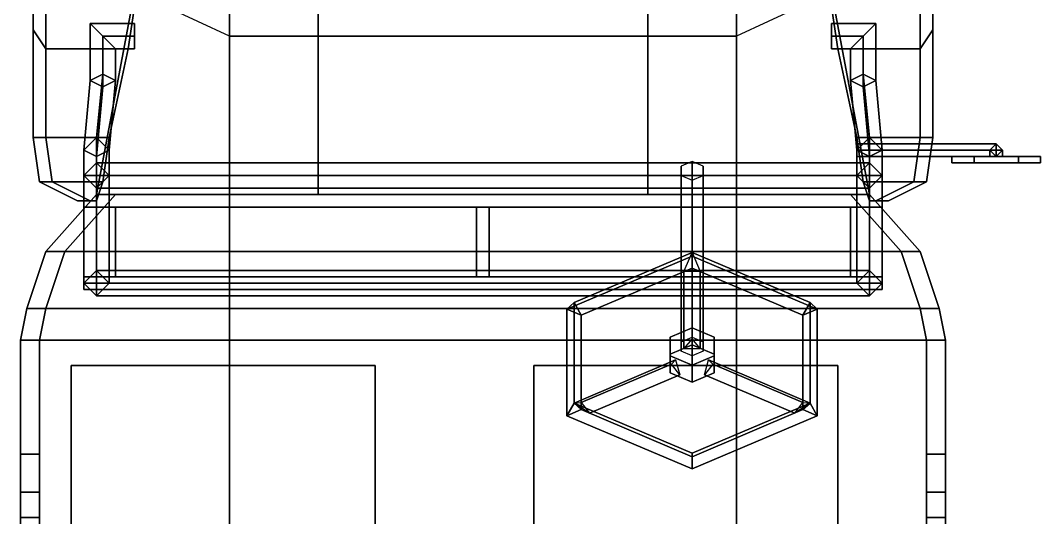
# Model space of a CAD drawing. Header units: millimetres. Extents: x -0.73 to 3, y -1.82 to 6.75.
# Drawn here: x -0.73 to 0.88, y -0.34 to 0.445 of the extents above; entities that cross this region are included whole.
import ezdxf

# ---------------------------------------------------------------- set-up
doc = ezdxf.new("R2010")
doc.units = ezdxf.units.MM
doc.layers.add('mudguards', color=6, linetype='Continuous')

msp = doc.modelspace()

# ---------------------------------------------------------------- linework, layer by layer
for points in [[(-0.4, 1.26, 0.43), (-0.4, 0.42, 0.43), (-0.4, 0.62, 0.84), (-0.4, 1.26, 0.84)], [(0.4, 1.26, 0.43), (0.4, 0.42, 0.43), (-0.4, 0.42, 0.43), (-0.4, 1.26, 0.43)], [(0.4, 0.62, 0.84), (0.4, 0.42, 0.43), (0.4, 1.26, 0.43), (0.4, 1.26, 0.84)], [(-0.4, 0.62, 0.84), (-0.4, 0.42, 0.43), (-0.55, 0.49, 0.5), (-0.5365, 0.62, 0.84)], [(0.55, 0.49, 0.5), (0.4, 0.42, 0.43), (0.4, 0.62, 0.84), (0.5365, 0.62, 0.84)], [(-0.55, 0.49, 0.5), (-0.61, 0.17, 0.5), (-0.61, 0.17, 1.02), (-0.55, 0.49, 1.02)], [(0.55, 0.49, 0.5), (0.61, 0.17, 0.5), (-0.61, 0.17, 0.5), (-0.55, 0.49, 0.5)], [(-0.55, 0.49, 1.02), (-0.61, 0.17, 1.02), (-0.26, 0.17, 1.08), (-0.26, 0.49, 1.08)], [(-0.26, 0.49, 1.08), (-0.26, 0.17, 1.08), (0.26, 0.17, 1.08), (0.26, 0.49, 1.08)], [(0.26, 0.17, 1.08), (0.61, 0.17, 1.02), (0.55, 0.49, 1.02), (0.26, 0.49, 1.08)], [(0.61, 0.17, 1.02), (0.61, 0.17, 0.5), (0.55, 0.49, 0.5), (0.55, 0.49, 1.02)], [(-0.55, 0.42, 0.95), (-0.55, 0.44, 0.93), (-0.62, 0.44, 0.93), (-0.6, 0.42, 0.95)], [(-0.55, 0.44, 0.93), (-0.55, 0.42, 0.91), (-0.6, 0.42, 0.91), (-0.62, 0.44, 0.93)], [(-0.6, 0.42, 0.95), (-0.62, 0.44, 0.93), (-0.62, 0.35, 0.93), (-0.6, 0.36, 0.95)], [(-0.62, 0.44, 0.93), (-0.6, 0.42, 0.91), (-0.6, 0.34, 0.91), (-0.62, 0.35, 0.93)], [(-0.4, 0.42, 0.43), (-0.4, -0.61, 0.43), (-0.4, -0.61, 0.5), (-0.4, 0.45, 0.5)], [(0.4, -0.61, 0.5), (0.4, -0.61, 0.43), (0.4, 0.42, 0.43), (0.4, 0.45, 0.5)], [(0.6, 0.42, 0.95), (0.62, 0.44, 0.93), (0.55, 0.44, 0.93), (0.55, 0.42, 0.95)], [(0.62, 0.44, 0.93), (0.6, 0.42, 0.91), (0.55, 0.42, 0.91), (0.55, 0.44, 0.93)], [(0.62, 0.44, 0.93), (0.6, 0.42, 0.95), (0.6, 0.36, 0.95), (0.62, 0.35, 0.93)], [(0.6, 0.42, 0.91), (0.62, 0.44, 0.93), (0.62, 0.35, 0.93), (0.6, 0.34, 0.91)], [(-0.55, 0.4, 0.93), (-0.55, 0.42, 0.95), (-0.6, 0.42, 0.95), (-0.58, 0.4, 0.93)], [(-0.55, 0.42, 0.91), (-0.55, 0.4, 0.93), (-0.58, 0.4, 0.93), (-0.6, 0.42, 0.91)], [(-0.58, 0.4, 0.93), (-0.6, 0.42, 0.95), (-0.6, 0.36, 0.95), (-0.58, 0.35, 0.93)], [(-0.6, 0.42, 0.91), (-0.58, 0.4, 0.93), (-0.58, 0.35, 0.93), (-0.6, 0.34, 0.91)], [(0.4, 0.42, 0.43), (0.4, -0.61, 0.43), (-0.4, -0.61, 0.43), (-0.4, 0.42, 0.43)], [(0.58, 0.4, 0.93), (0.6, 0.42, 0.95), (0.55, 0.42, 0.95), (0.55, 0.4, 0.93)], [(0.6, 0.42, 0.91), (0.58, 0.4, 0.93), (0.55, 0.4, 0.93), (0.55, 0.42, 0.91)], [(0.6, 0.42, 0.95), (0.58, 0.4, 0.93), (0.58, 0.35, 0.93), (0.6, 0.36, 0.95)], [(0.58, 0.4, 0.93), (0.6, 0.42, 0.91), (0.6, 0.34, 0.91), (0.58, 0.35, 0.93)], [(-0.6, 0.36, 0.95), (-0.62, 0.35, 0.93), (-0.63, 0.24, 0.99), (-0.61, 0.26, 1)], [(-0.58, 0.35, 0.93), (-0.6, 0.36, 0.95), (-0.61, 0.26, 1), (-0.59, 0.24, 0.99)], [(0.6, 0.36, 0.95), (0.58, 0.35, 0.93), (0.59, 0.24, 0.99), (0.61, 0.26, 1)], [(0.62, 0.35, 0.93), (0.6, 0.36, 0.95), (0.61, 0.26, 1), (0.63, 0.24, 0.99)], [(-0.62, 0.35, 0.93), (-0.6, 0.34, 0.91), (-0.61, 0.23, 0.98), (-0.63, 0.24, 0.99)], [(-0.6, 0.34, 0.91), (-0.58, 0.35, 0.93), (-0.59, 0.24, 0.99), (-0.61, 0.23, 0.98)], [(0.58, 0.35, 0.93), (0.6, 0.34, 0.91), (0.61, 0.23, 0.98), (0.59, 0.24, 0.99)], [(0.6, 0.34, 0.91), (0.62, 0.35, 0.93), (0.63, 0.24, 0.99), (0.61, 0.23, 0.98)], [(-0.61, 0.26, 1), (-0.63, 0.24, 0.99), (-0.63, 0.2, 1.1), (-0.61, 0.22, 1.1)], [(-0.59, 0.24, 0.99), (-0.61, 0.26, 1), (-0.61, 0.22, 1.1), (-0.59, 0.2, 1.1)], [(0.61, 0.26, 1), (0.59, 0.24, 0.99), (0.59, 0.2, 1.1), (0.61, 0.22, 1.1)], [(0.63, 0.24, 0.99), (0.61, 0.26, 1), (0.61, 0.22, 1.1), (0.63, 0.2, 1.1)], [(0.59, 0.24, 0.88), (0.59, 0.25, 0.89), (0.81, 0.25, 1.23), (0.82, 0.24, 1.22)], [(0.59, 0.25, 0.89), (0.59, 0.24, 0.9), (0.8, 0.24, 1.22), (0.81, 0.25, 1.23)], [(0.8, 0.23, 1.22), (0.81, 0.23, 1.23), (0.81, 0.25, 1.23), (0.8, 0.24, 1.22)], [(0.81, 0.23, 1.23), (0.82, 0.23, 1.22), (0.82, 0.24, 1.22), (0.81, 0.25, 1.23)], [(-0.63, 0.24, 0.99), (-0.61, 0.23, 0.98), (-0.61, 0.18, 1.1), (-0.63, 0.2, 1.1)], [(-0.61, 0.23, 0.98), (-0.59, 0.24, 0.99), (-0.59, 0.2, 1.1), (-0.61, 0.18, 1.1)], [(0.59, 0.24, 0.9), (0.59, 0.23, 0.89), (0.81, 0.23, 1.21), (0.8, 0.24, 1.22)], [(0.59, 0.23, 0.89), (0.59, 0.24, 0.88), (0.82, 0.24, 1.22), (0.81, 0.23, 1.21)], [(0.59, 0.24, 0.99), (0.61, 0.23, 0.98), (0.61, 0.18, 1.1), (0.59, 0.2, 1.1)], [(0.61, 0.23, 0.98), (0.63, 0.24, 0.99), (0.63, 0.2, 1.1), (0.61, 0.18, 1.1)], [(0.775, 0.23, 1.2806), (0.74, 0.23, 1.22), (0.74, 0.22, 1.22), (0.775, 0.22, 1.2806)], [(0.74, 0.23, 1.22), (0.775, 0.23, 1.1594), (0.775, 0.22, 1.1594), (0.74, 0.22, 1.22)], [(0.845, 0.23, 1.2806), (0.775, 0.23, 1.1594), (0.74, 0.23, 1.22), (0.775, 0.23, 1.2806)], [(0.845, 0.23, 1.2806), (0.775, 0.23, 1.2806), (0.775, 0.22, 1.2806), (0.845, 0.22, 1.2806)], [(0.775, 0.23, 1.1594), (0.845, 0.23, 1.1594), (0.845, 0.22, 1.1594), (0.775, 0.22, 1.1594)], [(0.88, 0.23, 1.22), (0.845, 0.23, 1.1594), (0.775, 0.23, 1.1594), (0.845, 0.23, 1.2806)], [(0.81, 0.23, 1.21), (0.8, 0.23, 1.22), (0.8, 0.24, 1.22), (0.81, 0.23, 1.21)], [(0.82, 0.23, 1.22), (0.81, 0.23, 1.21), (0.81, 0.23, 1.21), (0.82, 0.24, 1.22)], [(0.88, 0.23, 1.22), (0.845, 0.23, 1.2806), (0.845, 0.22, 1.2806), (0.88, 0.22, 1.22)], [(0.845, 0.23, 1.1594), (0.88, 0.23, 1.22), (0.88, 0.22, 1.22), (0.845, 0.22, 1.1594)], [(-0.61, 0.22, 1.1), (-0.63, 0.2, 1.1), (-0.63, 0.03, 1.6), (-0.61, 0.05, 1.58)], [(0.59, 0.2, 1.12), (0.61, 0.22, 1.1), (-0.61, 0.22, 1.1), (-0.59, 0.2, 1.12)], [(0.61, 0.22, 1.1), (0.59, 0.2, 1.08), (-0.59, 0.2, 1.08), (-0.61, 0.22, 1.1)], [(-0.59, 0.2, 1.1), (-0.61, 0.22, 1.1), (-0.61, 0.05, 1.58), (-0.59, 0.03, 1.56)], [(0.3127, -0.0624, 1.1946), (0.33, -0.055, 1.2014), (0.33, 0.222, 0.8991), (0.3127, 0.2146, 0.8924)], [(0.3127, -0.0771, 1.1811), (0.3127, -0.0624, 1.1946), (0.3127, 0.2146, 0.8924), (0.3127, 0.1999, 0.8788)], [(0.33, -0.055, 1.2014), (0.3473, -0.0624, 1.1946), (0.3473, 0.2146, 0.8924), (0.33, 0.222, 0.8991)], [(0.3473, -0.0624, 1.1946), (0.3473, -0.0771, 1.1811), (0.3473, 0.1999, 0.8788), (0.3473, 0.2146, 0.8924)], [(0.61, 0.22, 1.1), (0.59, 0.2, 1.1), (0.59, 0.03, 1.56), (0.61, 0.05, 1.58)], [(0.63, 0.2, 1.1), (0.61, 0.22, 1.1), (0.61, 0.05, 1.58), (0.63, 0.03, 1.6)], [(0.775, 0.22, 1.2806), (0.74, 0.22, 1.22), (0.775, 0.22, 1.1594), (0.845, 0.22, 1.2806)], [(0.845, 0.22, 1.2806), (0.775, 0.22, 1.1594), (0.845, 0.22, 1.1594), (0.88, 0.22, 1.22)], [(0.63, 0.2, 1.08), (0.63, 0.15, 1.23), (-0.63, 0.15, 1.23), (-0.63, 0.2, 1.08)], [(-0.63, 0.2, 1.08), (-0.63, 0.15, 1.23), (0.63, 0.15, 1.23), (0.63, 0.2, 1.08)], [(-0.63, 0.2, 1.1), (-0.61, 0.18, 1.1), (-0.61, 0.01, 1.58), (-0.63, 0.03, 1.6)], [(0.61, 0.18, 1.1), (0.59, 0.2, 1.12), (-0.59, 0.2, 1.12), (-0.61, 0.18, 1.1)], [(0.59, 0.2, 1.08), (0.61, 0.18, 1.1), (-0.61, 0.18, 1.1), (-0.59, 0.2, 1.08)], [(-0.61, 0.18, 1.1), (-0.59, 0.2, 1.1), (-0.59, 0.03, 1.56), (-0.61, 0.01, 1.58)], [(0.33, -0.0845, 1.1744), (0.3127, -0.0771, 1.1811), (0.3127, 0.1999, 0.8788), (0.33, 0.1925, 0.8721)], [(0.3473, -0.0771, 1.1811), (0.33, -0.0845, 1.1744), (0.33, 0.1925, 0.8721), (0.3473, 0.1999, 0.8788)], [(0.59, 0.2, 1.1), (0.61, 0.18, 1.1), (0.61, 0.01, 1.58), (0.59, 0.03, 1.56)], [(0.61, 0.18, 1.1), (0.63, 0.2, 1.1), (0.63, 0.03, 1.6), (0.61, 0.01, 1.58)], [(-0.61, 0.17, 0.5), (-0.69, 0.08, 0.5), (-0.69, 0.08, 0.76), (-0.61, 0.17, 0.81)], [(-0.61, 0.17, 0.81), (-0.69, 0.08, 0.76), (-0.66, 0.08, 0.76), (-0.58, 0.17, 0.81)], [(-0.66, 0.08, 0.76), (-0.66, 0.08, 0.53), (-0.58, 0.17, 0.53), (-0.58, 0.17, 0.81)], [(-0.61, 0.17, 1.02), (-0.61, 0.17, 0.5), (0.61, 0.17, 0.5), (0.61, 0.17, 1.02)], [(-0.26, 0.17, 1.08), (-0.61, 0.17, 1.02), (0.61, 0.17, 1.02), (0.26, 0.17, 1.08)], [(0.58, 0.17, 0.53), (0.66, 0.08, 0.53), (0.66, 0.08, 0.76), (0.58, 0.17, 0.81)], [(0.58, 0.17, 0.81), (0.66, 0.08, 0.76), (0.69, 0.08, 0.76), (0.61, 0.17, 0.81)], [(0.69, 0.08, 0.76), (0.69, 0.08, 0.5), (0.61, 0.17, 0.5), (0.61, 0.17, 0.81)], [(-0.63, 0.15, 1.23), (-0.63, 0.04, 1.53), (-0.58, 0.04, 1.53), (-0.58, 0.15, 1.23)], [(-0.58, 0.15, 1.23), (-0.58, 0.04, 1.53), (-0.63, 0.04, 1.53), (-0.63, 0.15, 1.23)], [(0.01, 0.15, 1.23), (0.01, 0.04, 1.53), (-0.01, 0.04, 1.53), (-0.01, 0.15, 1.23)], [(-0.01, 0.15, 1.23), (-0.01, 0.04, 1.53), (0.01, 0.04, 1.53), (0.01, 0.15, 1.23)], [(0.58, 0.15, 1.23), (0.58, 0.04, 1.53), (0.63, 0.04, 1.53), (0.63, 0.15, 1.23)], [(0.63, 0.15, 1.23), (0.63, 0.04, 1.53), (0.58, 0.04, 1.53), (0.58, 0.15, 1.23)], [(-0.69, 0.08, 0.5), (-0.72, -0.01, 0.5), (-0.72, -0.01, 0.76), (-0.69, 0.08, 0.76)], [(-0.69, 0.08, 0.76), (-0.72, -0.01, 0.76), (-0.69, -0.01, 0.76), (-0.66, 0.08, 0.76)], [(-0.69, -0.01, 0.76), (-0.69, -0.01, 0.53), (-0.66, 0.08, 0.53), (-0.66, 0.08, 0.76)], [(0.33, 0.073, 1.3696), (0.33, 0.0786, 1.3442), (0.1438, -0.0006, 1.2716), (0.1326, -0.011, 1.2925)], [(0.33, 0.0539, 1.352), (0.33, 0.073, 1.3696), (0.1326, -0.011, 1.2925), (0.1551, -0.0206, 1.2838)], [(0.33, 0.0786, 1.3442), (0.33, 0.0539, 1.352), (0.1551, -0.0206, 1.2838), (0.1438, -0.0006, 1.2716)], [(0.317, 0.0483, 1.3469), (0.33, 0.0786, 1.3442), (0.33, -0.0577, 1.2192), (0.317, -0.0729, 1.2358)], [(0.5162, -0.0006, 1.2716), (0.5049, -0.0206, 1.2838), (0.33, 0.0539, 1.352), (0.33, 0.0786, 1.3442)], [(0.5274, -0.011, 1.2925), (0.5162, -0.0006, 1.2716), (0.33, 0.0786, 1.3442), (0.33, 0.073, 1.3696)], [(0.33, 0.0786, 1.3442), (0.343, 0.0483, 1.3469), (0.343, -0.0729, 1.2358), (0.33, -0.0577, 1.2192)], [(0.5049, -0.0206, 1.2838), (0.5274, -0.011, 1.2925), (0.33, 0.073, 1.3696), (0.33, 0.0539, 1.352)], [(0.66, 0.08, 0.53), (0.69, -0.01, 0.53), (0.69, -0.01, 0.76), (0.66, 0.08, 0.76)], [(0.66, 0.08, 0.76), (0.69, -0.01, 0.76), (0.72, -0.01, 0.76), (0.69, 0.08, 0.76)], [(0.72, -0.01, 0.76), (0.72, -0.01, 0.5), (0.69, 0.08, 0.5), (0.69, 0.08, 0.76)], [(0.63, 0.03, 1.6), (0.61, 0.05, 1.58), (-0.61, 0.05, 1.58), (-0.63, 0.03, 1.6)], [(0.61, 0.05, 1.58), (0.59, 0.03, 1.56), (-0.59, 0.03, 1.56), (-0.61, 0.05, 1.58)], [(0.343, 0.0483, 1.3469), (0.317, 0.0483, 1.3469), (0.317, -0.0729, 1.2358), (0.343, -0.0729, 1.2358)], [(-0.63, 0.04, 1.53), (-0.63, 0.02, 1.6), (0.63, 0.02, 1.6), (0.63, 0.04, 1.53)], [(0.63, 0.04, 1.53), (0.63, 0.02, 1.6), (-0.63, 0.02, 1.6), (-0.63, 0.04, 1.53)], [(0.61, 0.01, 1.58), (0.63, 0.03, 1.6), (-0.63, 0.03, 1.6), (-0.61, 0.01, 1.58)], [(0.59, 0.03, 1.56), (0.61, 0.01, 1.58), (-0.61, 0.01, 1.58), (-0.59, 0.03, 1.56)], [(-0.72, -0.01, 0.5), (-0.73, -0.06, 0.5), (-0.73, -0.06, 0.76), (-0.72, -0.01, 0.76)], [(-0.72, -0.01, 0.76), (-0.73, -0.06, 0.76), (-0.7, -0.06, 0.76), (-0.69, -0.01, 0.76)], [(-0.7, -0.06, 0.76), (-0.7, -0.06, 0.53), (-0.69, -0.01, 0.53), (-0.69, -0.01, 0.76)], [(0.1326, -0.011, 1.2925), (0.1438, -0.0006, 1.2716), (0.1438, -0.1591, 1.1263), (0.1326, -0.1791, 1.1385)], [(0.1551, -0.0206, 1.2838), (0.1326, -0.011, 1.2925), (0.1326, -0.1791, 1.1385), (0.1551, -0.1695, 1.1473)], [(0.1438, -0.0006, 1.2716), (0.1551, -0.0206, 1.2838), (0.1551, -0.1695, 1.1473), (0.1438, -0.1591, 1.1263)], [(0.5162, -0.1591, 1.1263), (0.5049, -0.1695, 1.1473), (0.5049, -0.0206, 1.2838), (0.5162, -0.0006, 1.2716)], [(0.5049, -0.1695, 1.1473), (0.5274, -0.1791, 1.1385), (0.5274, -0.011, 1.2925), (0.5049, -0.0206, 1.2838)], [(0.5274, -0.1791, 1.1385), (0.5162, -0.1591, 1.1263), (0.5162, -0.0006, 1.2716), (0.5274, -0.011, 1.2925)], [(0.69, -0.01, 0.53), (0.7, -0.06, 0.53), (0.7, -0.06, 0.76), (0.69, -0.01, 0.76)], [(0.69, -0.01, 0.76), (0.7, -0.06, 0.76), (0.73, -0.06, 0.76), (0.72, -0.01, 0.76)], [(0.73, -0.06, 0.76), (0.73, -0.06, 0.5), (0.72, -0.01, 0.5), (0.72, -0.01, 0.76)], [(0.2954, -0.082, 1.2309), (0.33, -0.0673, 1.2444), (0.33, -0.0402, 1.2149), (0.2954, -0.055, 1.2014)], [(0.2954, -0.0845, 1.1744), (0.2954, -0.055, 1.2014), (0.33, -0.0402, 1.2149), (0.33, -0.0992, 1.1609)], [(0.33, -0.0673, 1.2444), (0.3646, -0.082, 1.2309), (0.3646, -0.055, 1.2014), (0.33, -0.0402, 1.2149)], [(0.33, -0.0992, 1.1609), (0.33, -0.0402, 1.2149), (0.3646, -0.055, 1.2014), (0.3646, -0.0845, 1.1744)], [(-0.73, -0.06, 0.5), (-0.73, -0.24, 0.5), (-0.73, -0.24, 0.76), (-0.73, -0.06, 0.76)], [(-0.73, -0.06, 0.76), (-0.73, -0.24, 0.76), (-0.7, -0.24, 0.76), (-0.7, -0.06, 0.76)], [(-0.7, -0.24, 0.76), (-0.7, -0.24, 0.53), (-0.7, -0.06, 0.53), (-0.7, -0.06, 0.76)], [(0.2954, -0.1115, 1.2039), (0.2954, -0.082, 1.2309), (0.2954, -0.055, 1.2014), (0.2954, -0.0845, 1.1744)], [(0.3646, -0.082, 1.2309), (0.3646, -0.1115, 1.2039), (0.3646, -0.0845, 1.1744), (0.3646, -0.055, 1.2014)], [(0.7, -0.06, 0.53), (0.7, -0.24, 0.53), (0.7, -0.24, 0.76), (0.7, -0.06, 0.76)], [(0.7, -0.06, 0.76), (0.7, -0.24, 0.76), (0.73, -0.24, 0.76), (0.73, -0.06, 0.76)], [(0.73, -0.24, 0.76), (0.73, -0.24, 0.5), (0.73, -0.06, 0.5), (0.73, -0.06, 0.76)], [(0.33, -0.1262, 1.1903), (0.33, -0.0673, 1.2444), (0.2954, -0.082, 1.2309), (0.2954, -0.1115, 1.2039)], [(0.3646, -0.1115, 1.2039), (0.3646, -0.082, 1.2309), (0.33, -0.0673, 1.2444), (0.33, -0.1262, 1.1903)], [(0.1438, -0.1591, 1.1263), (0.1551, -0.1585, 1.1574), (0.2975, -0.0978, 1.213), (0.304, -0.0909, 1.1888)], [(0.168, -0.1751, 1.1422), (0.1438, -0.1591, 1.1263), (0.304, -0.0909, 1.1888), (0.3105, -0.1144, 1.1978)], [(0.33, -0.1262, 1.1903), (0.2954, -0.1115, 1.2039), (0.2954, -0.0845, 1.1744), (0.33, -0.0992, 1.1609)], [(0.3646, -0.1115, 1.2039), (0.33, -0.1262, 1.1903), (0.33, -0.0992, 1.1609), (0.3646, -0.0845, 1.1744)], [(0.5162, -0.1591, 1.1263), (0.492, -0.1751, 1.1422), (0.3495, -0.1144, 1.1978), (0.356, -0.0909, 1.1888)], [(0.5049, -0.1585, 1.1574), (0.5162, -0.1591, 1.1263), (0.356, -0.0909, 1.1888), (0.3625, -0.0978, 1.213)], [(-0.65, -0.1, 0.79), (-0.65, -0.51, 0.79), (-0.17, -0.51, 0.79), (-0.17, -0.1, 0.79)], [(-0.17, -0.1, 0.79), (-0.17, -0.1, 0.53), (-0.65, -0.1, 0.53), (-0.65, -0.1, 0.79)], [(-0.65, -0.1, 0.53), (-0.65, -0.51, 0.53), (-0.65, -0.51, 0.79), (-0.65, -0.1, 0.79)], [(-0.17, -0.51, 0.79), (-0.17, -0.51, 0.53), (-0.17, -0.1, 0.53), (-0.17, -0.1, 0.79)], [(0.08, -0.1, 0.79), (0.08, -0.51, 0.79), (0.56, -0.51, 0.79), (0.56, -0.1, 0.79)], [(0.56, -0.1, 0.79), (0.56, -0.1, 0.53), (0.08, -0.1, 0.53), (0.08, -0.1, 0.79)], [(0.08, -0.1, 0.53), (0.08, -0.51, 0.53), (0.08, -0.51, 0.79), (0.08, -0.1, 0.79)], [(0.1551, -0.1585, 1.1574), (0.168, -0.1751, 1.1422), (0.3105, -0.1144, 1.1978), (0.2975, -0.0978, 1.213)], [(0.492, -0.1751, 1.1422), (0.5049, -0.1585, 1.1574), (0.3625, -0.0978, 1.213), (0.3495, -0.1144, 1.1978)], [(0.56, -0.51, 0.79), (0.56, -0.51, 0.53), (0.56, -0.1, 0.53), (0.56, -0.1, 0.79)], [(0.1326, -0.1791, 1.1385), (0.1438, -0.1591, 1.1263), (0.33, -0.2384, 1.0537), (0.33, -0.2632, 1.0615)], [(0.1438, -0.1591, 1.1263), (0.1551, -0.1695, 1.1473), (0.33, -0.244, 1.0791), (0.33, -0.2384, 1.0537)], [(0.33, -0.2384, 1.0537), (0.33, -0.244, 1.0791), (0.5049, -0.1695, 1.1473), (0.5162, -0.1591, 1.1263)], [(0.33, -0.2632, 1.0615), (0.33, -0.2384, 1.0537), (0.5162, -0.1591, 1.1263), (0.5274, -0.1791, 1.1385)], [(0.1551, -0.1695, 1.1473), (0.1326, -0.1791, 1.1385), (0.33, -0.2632, 1.0615), (0.33, -0.244, 1.0791)], [(0.33, -0.244, 1.0791), (0.33, -0.2632, 1.0615), (0.5274, -0.1791, 1.1385), (0.5049, -0.1695, 1.1473)], [(-0.73, -0.24, 0.5), (-0.73, -0.3, 0.5), (-0.73, -0.3, 0.77), (-0.73, -0.24, 0.76)], [(-0.73, -0.24, 0.76), (-0.73, -0.3, 0.77), (-0.7, -0.3, 0.77), (-0.7, -0.24, 0.76)], [(-0.7, -0.3, 0.77), (-0.7, -0.3, 0.53), (-0.7, -0.24, 0.53), (-0.7, -0.24, 0.76)], [(0.7, -0.24, 0.53), (0.7, -0.3, 0.53), (0.7, -0.3, 0.77), (0.7, -0.24, 0.76)], [(0.7, -0.24, 0.76), (0.7, -0.3, 0.77), (0.73, -0.3, 0.77), (0.73, -0.24, 0.76)], [(0.73, -0.3, 0.77), (0.73, -0.3, 0.5), (0.73, -0.24, 0.5), (0.73, -0.24, 0.76)], [(-0.73, -0.3, 0.5), (-0.73, -0.34, 0.5), (-0.73, -0.34, 0.81), (-0.73, -0.3, 0.77)], [(-0.73, -0.3, 0.77), (-0.73, -0.34, 0.81), (-0.7, -0.34, 0.81), (-0.7, -0.3, 0.77)], [(-0.7, -0.34, 0.81), (-0.7, -0.34, 0.53), (-0.7, -0.3, 0.53), (-0.7, -0.3, 0.77)], [(0.7, -0.3, 0.53), (0.7, -0.34, 0.53), (0.7, -0.34, 0.81), (0.7, -0.3, 0.77)], [(0.7, -0.3, 0.77), (0.7, -0.34, 0.81), (0.73, -0.34, 0.81), (0.73, -0.3, 0.77)], [(0.73, -0.34, 0.81), (0.73, -0.34, 0.5), (0.73, -0.3, 0.5), (0.73, -0.3, 0.77)], [(-0.73, -0.34, 0.5), (-0.73, -0.48, 0.5), (-0.73, -0.48, 0.98), (-0.73, -0.34, 0.81)], [(-0.73, -0.34, 0.81), (-0.73, -0.48, 0.98), (-0.7, -0.48, 0.98), (-0.7, -0.34, 0.81)], [(-0.7, -0.48, 0.98), (-0.7, -0.48, 0.53), (-0.7, -0.34, 0.53), (-0.7, -0.34, 0.81)], [(0.7, -0.34, 0.53), (0.7, -0.48, 0.53), (0.7, -0.48, 0.98), (0.7, -0.34, 0.81)], [(0.7, -0.34, 0.81), (0.7, -0.48, 0.98), (0.73, -0.48, 0.98), (0.73, -0.34, 0.81)], [(0.73, -0.48, 0.98), (0.73, -0.48, 0.5), (0.73, -0.34, 0.5), (0.73, -0.34, 0.81)]]:
    msp.add_3dface(points)
at = {"color": 4}
for points in [[(0.61, 0.17, 0.5), (0.69, 0.08, 0.5), (-0.69, 0.08, 0.5), (-0.61, 0.17, 0.5)], [(-0.58, 0.17, 0.53), (-0.66, 0.08, 0.53), (0.66, 0.08, 0.53), (0.58, 0.17, 0.53)], [(0.69, 0.08, 0.5), (0.72, -0.01, 0.5), (-0.72, -0.01, 0.5), (-0.69, 0.08, 0.5)], [(-0.66, 0.08, 0.53), (-0.69, -0.01, 0.53), (0.69, -0.01, 0.53), (0.66, 0.08, 0.53)], [(0.72, -0.01, 0.5), (0.73, -0.06, 0.5), (-0.73, -0.06, 0.5), (-0.72, -0.01, 0.5)], [(-0.69, -0.01, 0.53), (-0.7, -0.06, 0.53), (0.7, -0.06, 0.53), (0.69, -0.01, 0.53)], [(0.73, -0.06, 0.5), (0.73, -0.61, 0.5), (-0.73, -0.61, 0.5), (-0.73, -0.06, 0.5)], [(-0.7, -0.06, 0.53), (-0.7, -0.61, 0.53), (0.7, -0.61, 0.53), (0.7, -0.06, 0.53)]]:
    msp.add_3dface(points, dxfattribs=at)
at = {"layer": 'mudguards'}
for points in [[(-0.71, 0.62, 0.85), (-0.71, 0.43, 0.5), (-0.69, 0.4, 0.53), (-0.69, 0.6, 0.89)], [(-0.69, 0.6, 0.89), (-0.69, 0.4, 0.53), (-0.71, 0.43, 0.5), (-0.71, 0.62, 0.85)], [(0.69, 0.6, 0.89), (0.69, 0.4, 0.53), (0.71, 0.43, 0.5), (0.71, 0.62, 0.85)], [(0.71, 0.62, 0.85), (0.71, 0.43, 0.5), (0.69, 0.4, 0.53), (0.69, 0.6, 0.89)], [(-0.69, 0.6, 0.89), (-0.69, 0.4, 0.53), (-0.56, 0.4, 0.53), (-0.53, 0.6, 0.89)], [(-0.53, 0.6, 0.89), (-0.56, 0.4, 0.53), (-0.69, 0.4, 0.53), (-0.69, 0.6, 0.89)], [(0.53, 0.6, 0.89), (0.56, 0.4, 0.53), (0.69, 0.4, 0.53), (0.69, 0.6, 0.89)], [(0.69, 0.6, 0.89), (0.69, 0.4, 0.53), (0.56, 0.4, 0.53), (0.53, 0.6, 0.89)], [(-0.71, 0.43, 0.5), (-0.71, 0.26, 0.5), (-0.69, 0.26, 0.53), (-0.69, 0.4, 0.53)], [(-0.69, 0.4, 0.53), (-0.69, 0.26, 0.53), (-0.71, 0.26, 0.5), (-0.71, 0.43, 0.5)], [(0.71, 0.43, 0.5), (0.71, 0.26, 0.5), (0.69, 0.26, 0.53), (0.69, 0.4, 0.53)], [(0.69, 0.4, 0.53), (0.69, 0.26, 0.53), (0.71, 0.26, 0.5), (0.71, 0.43, 0.5)], [(-0.56, 0.4, 0.53), (-0.59, 0.26, 0.53), (-0.69, 0.26, 0.53), (-0.69, 0.4, 0.53)], [(-0.69, 0.4, 0.53), (-0.69, 0.26, 0.53), (-0.59, 0.26, 0.53), (-0.56, 0.4, 0.53)], [(0.69, 0.4, 0.53), (0.69, 0.26, 0.53), (0.59, 0.26, 0.53), (0.56, 0.4, 0.53)], [(0.56, 0.4, 0.53), (0.59, 0.26, 0.53), (0.69, 0.26, 0.53), (0.69, 0.4, 0.53)], [(-0.71, 0.26, 0.5), (-0.7, 0.19, 0.5), (-0.68, 0.19, 0.53), (-0.69, 0.26, 0.53)], [(-0.69, 0.26, 0.53), (-0.68, 0.19, 0.53), (-0.7, 0.19, 0.5), (-0.71, 0.26, 0.5)], [(-0.69, 0.26, 0.53), (-0.68, 0.19, 0.53), (-0.6, 0.19, 0.53), (-0.59, 0.26, 0.53)], [(-0.59, 0.26, 0.53), (-0.6, 0.19, 0.53), (-0.68, 0.19, 0.53), (-0.69, 0.26, 0.53)], [(0.69, 0.26, 0.53), (0.68, 0.19, 0.53), (0.6, 0.19, 0.53), (0.59, 0.26, 0.53)], [(0.59, 0.26, 0.53), (0.6, 0.19, 0.53), (0.68, 0.19, 0.53), (0.69, 0.26, 0.53)], [(0.71, 0.26, 0.5), (0.7, 0.19, 0.5), (0.68, 0.19, 0.53), (0.69, 0.26, 0.53)], [(0.69, 0.26, 0.53), (0.68, 0.19, 0.53), (0.7, 0.19, 0.5), (0.71, 0.26, 0.5)], [(-0.7, 0.19, 0.5), (-0.64, 0.16, 0.5), (-0.62, 0.16, 0.53), (-0.68, 0.19, 0.53)], [(-0.68, 0.19, 0.53), (-0.62, 0.16, 0.53), (-0.64, 0.16, 0.5), (-0.7, 0.19, 0.5)], [(-0.68, 0.19, 0.53), (-0.62, 0.16, 0.53), (-0.61, 0.16, 0.53), (-0.6, 0.19, 0.53)], [(-0.6, 0.19, 0.53), (-0.61, 0.16, 0.53), (-0.62, 0.16, 0.53), (-0.68, 0.19, 0.53)], [(0.6, 0.19, 0.53), (0.61, 0.16, 0.53), (0.62, 0.16, 0.53), (0.68, 0.19, 0.53)], [(0.68, 0.19, 0.53), (0.62, 0.16, 0.53), (0.61, 0.16, 0.53), (0.6, 0.19, 0.53)], [(0.68, 0.19, 0.53), (0.62, 0.16, 0.53), (0.64, 0.16, 0.5), (0.7, 0.19, 0.5)], [(0.7, 0.19, 0.5), (0.64, 0.16, 0.5), (0.62, 0.16, 0.53), (0.68, 0.19, 0.53)]]:
    msp.add_3dface(points, dxfattribs=at)

doc.saveas('drawing.dxf')
